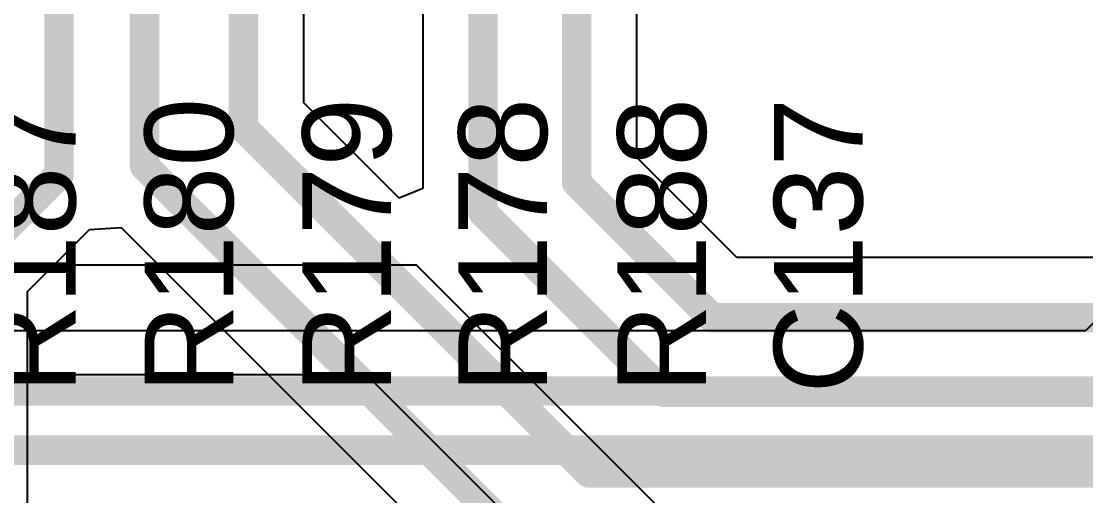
# Model space of a CAD drawing. Header units: inches. Extents: x -36 to 349, y -11 to 240.
# Drawn here: x 30.34 to 39.49, y 72.77 to 76.85 of the extents above; entities that cross this region are included whole.
import ezdxf

# ---------------------------------------------------------------- set-up
doc = ezdxf.new("R2010")
doc.units = ezdxf.units.IN
for name, color, linetype in [('Bottom Layer', 5, 'Continuous'), ('Layer 2', 76, 'Continuous'), ('Top Layer', 1, 'Continuous'), ('Top Overlay', 2, 'Continuous')]:
    doc.layers.add(name, color=color, linetype=linetype)
doc.styles.add('Arial', font='', dxfattribs={"height": 0.2})
doc.styles.get('Arial').set_extended_font_data('Arial')

msp = doc.modelspace()

# ---------------------------------------------------------------- linework, layer by layer
at = {"layer": 'Bottom Layer'}
for p, q in [((35.6359, 75.6776), (35.6359, 80.5443)), ((32.7717, 76.1484), (32.7717, 78.5331)), ((33.7945, 78.6155), (33.7945, 75.4127)), ((33.5915, 75.3286), (32.7717, 76.1484)), ((36.4947, 74.8188), (35.6359, 75.6776)), ((33.7945, 75.4127), (33.5915, 75.3286)), ((30.3952, 74.5258), (30.9298, 75.0605)), ((30.9298, 75.0605), (31.1999, 75.0774)), ((31.1999, 75.0774), (34.5184, 71.759)), ((54.0786, 74.8188), (36.4947, 74.8188)), ((30.3952, 51.6708), (30.3952, 74.5258))]:
    msp.add_line(p, q, dxfattribs=at)
for points in [[(30.6662, 75.5294, 0.254, 0.254, 0), (30.6662, 82.7848, 0.254, 0.254, 0)], [(35.118, 75.463, 0.254, 0.254, 0), (35.118, 80.5443, 0.254, 0.254, 0)], [(34.3124, 75.2064, 0.254, 0.254, 0), (34.3124, 80.1586, 0.254, 0.254, 0)], [(32.2537, 75.9339, 0.254, 0.254, 0), (32.2537, 79.9267, 0.254, 0.254, 0)], [(31.4021, 75.6077, 0.254, 0.254, 0), (31.4021, 79.4547, 0.254, 0.254, 0)], [(32.2537, 75.9339, 0.254, 0.254, 0), (35.2238, 72.9638, 0.254, 0.254, 0)], [(31.4021, 75.6077, 0.254, 0.254, 0), (34.8846, 72.1252, 0.254, 0.254, 0)], [(29.8772, 74.7404, 0.254, 0.254, 0), (30.6662, 75.5294, 0.254, 0.254, 0)], [(35.118, 75.463, 0.254, 0.254, 0), (36.2801, 74.3009, 0.254, 0.254, 0)], [(34.3124, 75.2064, 0.254, 0.254, 0), (35.8588, 73.66, 0.254, 0.254, 0)], [(36.2801, 74.3009, 0.254, 0.254, 0), (54.2931, 74.3009, 0.254, 0.254, 0)], [(35.8588, 73.66, 0.254, 0.254, 0), (54.6047, 73.66, 0.254, 0.254, 0)], [(35.2238, 72.9638, 0.254, 0.254, 0), (55.0404, 72.9638, 0.254, 0.254, 0)]]:
    msp.add_lwpolyline(points, format="xyseb", dxfattribs=at)
for points in [[(32.1902, 75.9339, 0.127, 0.127, 1), (32.3172, 75.9339, 0.127, 0.127, 1)], [(32.1902, 75.9339, 0.127, 0.127, 1), (32.3172, 75.9339, 0.127, 0.127, 1)], [(31.3386, 75.6077, 0.127, 0.127, 1), (31.4656, 75.6077, 0.127, 0.127, 1)], [(31.3386, 75.6077, 0.127, 0.127, 1), (31.4656, 75.6077, 0.127, 0.127, 1)], [(30.6027, 75.5294, 0.127, 0.127, 1), (30.7297, 75.5294, 0.127, 0.127, 1)], [(30.6027, 75.5294, 0.127, 0.127, 1), (30.7297, 75.5294, 0.127, 0.127, 1)], [(35.0545, 75.463, 0.127, 0.127, 1), (35.1815, 75.463, 0.127, 0.127, 1)], [(35.0545, 75.463, 0.127, 0.127, 1), (35.1815, 75.463, 0.127, 0.127, 1)], [(34.2489, 75.2064, 0.127, 0.127, 1), (34.3759, 75.2064, 0.127, 0.127, 1)], [(34.2489, 75.2064, 0.127, 0.127, 1), (34.3759, 75.2064, 0.127, 0.127, 1)], [(36.2166, 74.3009, 0.127, 0.127, 1), (36.3436, 74.3009, 0.127, 0.127, 1)], [(36.2166, 74.3009, 0.127, 0.127, 1), (36.3436, 74.3009, 0.127, 0.127, 1)], [(35.7953, 73.66, 0.127, 0.127, 1), (35.9223, 73.66, 0.127, 0.127, 1)], [(35.7953, 73.66, 0.127, 0.127, 1), (35.9223, 73.66, 0.127, 0.127, 1)], [(35.1603, 72.9638, 0.127, 0.127, 1), (35.2873, 72.9638, 0.127, 0.127, 1)], [(35.1603, 72.9638, 0.127, 0.127, 1), (35.2873, 72.9638, 0.127, 0.127, 1)]]:
    msp.add_lwpolyline(points, format="xyseb", close=True, dxfattribs=at)
at = {"layer": 'Layer 2'}
for p, q in [((33.7402, 74.7522), (26.8083, 74.7522)), ((51.0122, 57.4802), (33.7402, 74.7522)), ((6.7146, 73.8124), (33.3084, 73.8124)), ((33.3084, 73.8124), (50.2248, 56.896))]:
    msp.add_line(p, q, dxfattribs=at)
at = {"layer": 'Top Layer'}
for p, q in [((54.7175, 89.4133), (39.4924, 74.1882)), ((39.4924, 74.1882), (20.3966, 74.1882))]:
    msp.add_line(p, q, dxfattribs=at)
for points in [[(20.0726, 73.6703, 0.254, 0.254, 0), (39.7069, 73.6703, 0.254, 0.254, 0)], [(19.7269, 73.1602, 0.254, 0.254, 0), (39.9965, 73.1602, 0.254, 0.254, 0)]]:
    msp.add_lwpolyline(points, format="xyseb", dxfattribs=at)

# ---------------------------------------------------------------- texts
at = {"layer": 'Top Overlay', "style": 'Arial'}
for s, p in [('R180', (32.1646, 73.6477)), ('R178', (34.8632, 73.6477)), ('R188', (36.2293, 73.6477)), ('R187', (30.8089, 73.6477)), ('R179', (33.5213, 73.6477)), ('C137', (37.5755, 73.6477))]:
    msp.add_text(s, height=0.762, rotation=90, dxfattribs=at).set_placement(p)

doc.saveas('drawing.dxf')
